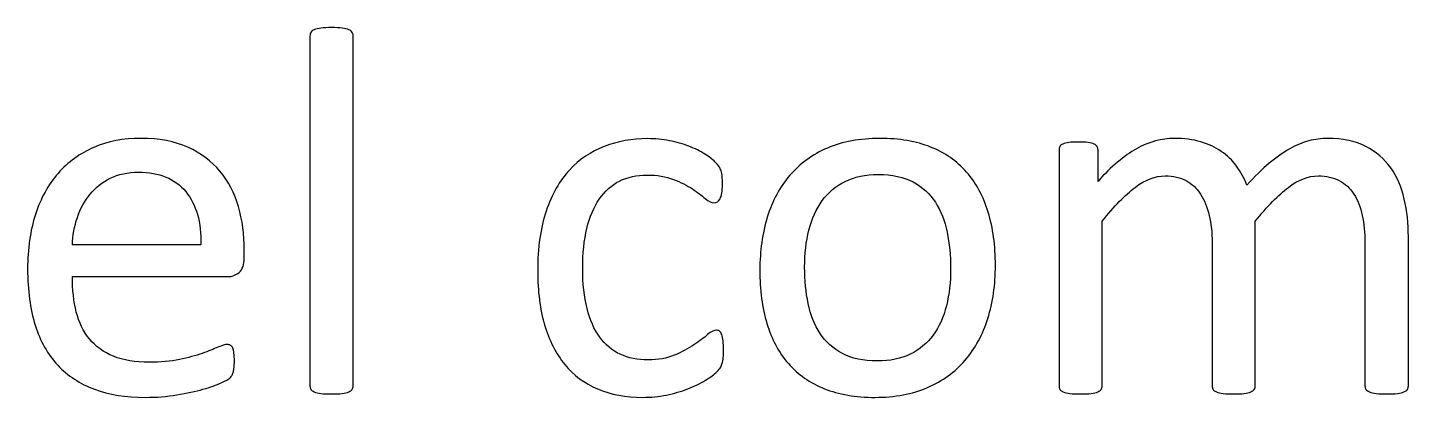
# Model space of a CAD drawing. Extents: x 699 to 13006, y 967 to 6587.
# Drawn here: x 5665.7 to 5974.8, y 2867.4 to 2950.2 of the extents above; entities that cross this region are included whole.
import ezdxf

# ---------------------------------------------------------------- set-up
doc = ezdxf.new("R2010")
doc.units = 0
doc.layers.add('Plantilla_LASERCUT_Illustrator_V2.0', color=7, linetype='CONTINUOUS')

msp = doc.modelspace()

# ---------------------------------------------------------------- linework, layer by layer
at = {"layer": 'Plantilla_LASERCUT_Illustrator_V2.0', "color": 7}
for points in [[(5728.915857, 2948.277151), (5728.915857, 2869.996153)], [(5738.583857, 2869.996153), (5738.583857, 2948.277151)], [(5896.610853, 2922.730752), (5896.610853, 2869.995753)], [(5905.341852, 2915.757752), (5905.341852, 2922.730752)], [(5906.278852, 2869.995753), (5906.278852, 2906.851752)], [(5940.556851, 2869.995753), (5940.556851, 2906.851752)], [(5974.833851, 2869.995753), (5974.833851, 2903.335752)], [(5704.481857, 2901.519152), (5675.712858, 2901.519152)], [(5714.208857, 2898.648153), (5714.208857, 2900.406152)], [(5930.888852, 2902.046752), (5930.888852, 2869.995753)], [(5965.106851, 2902.046752), (5965.106851, 2869.995753)], [(5675.712858, 2894.429153), (5710.440857, 2894.429153)]]:
    msp.add_lwpolyline(points, dxfattribs=at)
for points in [[(5880.761553, 2908.843652)], [(5871.406553, 2887.925653)], [(5821.406054, 2880.044753)]]:
    msp.add_lwpolyline(points, close=True, dxfattribs=at)
for points in [[(5729.882857, 2949.683151), (5729.510857, 2949.527151), (5729.256857, 2949.332151), (5729.120857, 2949.097151)], [(5731.376857, 2950.035151), (5730.750857, 2949.956151), (5730.252857, 2949.839151), (5729.882857, 2949.683151)], [(5733.720857, 2950.152151), (5732.782857, 2950.152151), (5732.000857, 2950.113151), (5731.376857, 2950.035151)], [(5736.122857, 2950.035151), (5735.497857, 2950.113151), (5734.696857, 2950.152151), (5733.720857, 2950.152151)], [(5737.587857, 2949.683151), (5737.235857, 2949.839151), (5736.747857, 2949.956151), (5736.122857, 2950.035151)], [(5738.349857, 2949.097151), (5738.192857, 2949.332151), (5737.938857, 2949.527151), (5737.587857, 2949.683151)], [(5729.120857, 2949.097151), (5728.983857, 2948.863151), (5728.915857, 2948.589151), (5728.915857, 2948.277151)], [(5738.583857, 2948.277151), (5738.583857, 2948.589151), (5738.504857, 2948.863151), (5738.349857, 2949.097151)], [(5691.005858, 2925.367152), (5687.138858, 2925.367152), (5683.641858, 2924.693152), (5680.517858, 2923.345152)], [(5701.581857, 2923.375152), (5698.670858, 2924.702152), (5695.145858, 2925.367152), (5691.005858, 2925.367152)], [(5804.502055, 2925.308752), (5801.025055, 2925.308752), (5797.793055, 2924.731752), (5794.804055, 2923.579752)], [(5809.394055, 2924.839752), (5807.812055, 2925.151752), (5806.181055, 2925.308752), (5804.502055, 2925.308752)], [(5813.760055, 2923.608752), (5812.431055, 2924.115752), (5810.976055, 2924.525752), (5809.394055, 2924.839752)], [(5856.532554, 2925.366652), (5852.040554, 2925.366652), (5848.114554, 2924.643652), (5844.755554, 2923.198652)], [(5867.870553, 2923.433652), (5864.648553, 2924.722652), (5860.868553, 2925.366652), (5856.532554, 2925.366652)], [(5901.005852, 2924.546752), (5900.106852, 2924.546752), (5899.383853, 2924.517752), (5898.837853, 2924.458752)], [(5903.144852, 2924.458752), (5902.577852, 2924.517752), (5901.864852, 2924.546752), (5901.005852, 2924.546752)], [(5922.450852, 2925.366752), (5919.598852, 2925.366752), (5916.776852, 2924.595752), (5913.983852, 2923.052752)], [(5928.339852, 2924.605752), (5926.600852, 2925.111752), (5924.637852, 2925.366752), (5922.450852, 2925.366752)], [(5932.938852, 2922.466752), (5931.610852, 2923.383752), (5930.077852, 2924.097752), (5928.339852, 2924.605752)], [(5952.538851, 2924.810752), (5951.151851, 2924.438752), (5949.726851, 2923.843752), (5948.261851, 2923.022752)], [(5956.728851, 2925.366752), (5955.321851, 2925.366752), (5953.924851, 2925.181752), (5952.538851, 2924.810752)], [(5965.282851, 2923.579752), (5962.977851, 2924.771752), (5960.126851, 2925.366752), (5956.728851, 2925.366752)], [(5680.517858, 2923.345152), (5677.391858, 2921.998152), (5674.725858, 2920.064152), (5672.519858, 2917.545152)], [(5708.759857, 2918.013152), (5706.884857, 2920.260152), (5704.491857, 2922.047152), (5701.581857, 2923.375152)], [(5794.804055, 2923.579752), (5791.816055, 2922.427752), (5789.218055, 2920.658752), (5787.011055, 2918.276752)], [(5817.304055, 2921.851752), (5816.269055, 2922.515752), (5815.087055, 2923.101752), (5813.760055, 2923.608752)], [(5819.560055, 2920.151752), (5819.092055, 2920.620752), (5818.339055, 2921.186752), (5817.304055, 2921.851752)], [(5844.755554, 2923.198652), (5841.395554, 2921.753652), (5838.593554, 2919.721652), (5836.347554, 2917.105652)], [(5875.927553, 2917.808652), (5873.778553, 2920.269652), (5871.093553, 2922.144652), (5867.870553, 2923.433652)], [(5896.786853, 2923.521752), (5896.669853, 2923.306752), (5896.610853, 2923.042752), (5896.610853, 2922.730752)], [(5897.489853, 2924.106752), (5897.138853, 2923.931752), (5896.903853, 2923.734752), (5896.786853, 2923.521752)], [(5898.837853, 2924.458752), (5898.290853, 2924.399752), (5897.841853, 2924.282752), (5897.489853, 2924.106752)], [(5904.462852, 2924.106752), (5904.149852, 2924.282752), (5903.709852, 2924.399752), (5903.144852, 2924.458752)], [(5905.136852, 2923.521752), (5904.999852, 2923.734752), (5904.774852, 2923.931752), (5904.462852, 2924.106752)], [(5905.341852, 2922.730752), (5905.341852, 2923.042752), (5905.272852, 2923.306752), (5905.136852, 2923.521752)], [(5913.983852, 2923.052752), (5911.190852, 2921.508752), (5908.309852, 2919.076752), (5905.341852, 2915.757752)], [(5936.337852, 2919.185752), (5935.399852, 2920.453752), (5934.266852, 2921.548752), (5932.938852, 2922.466752)], [(5948.261851, 2923.022752), (5946.796851, 2922.202752), (5945.272851, 2921.127752), (5943.690851, 2919.800752)], [(5970.878851, 2918.804752), (5969.452851, 2920.796752), (5967.586851, 2922.387752), (5965.282851, 2923.579752)], [(5820.527054, 2919.038752), (5820.351054, 2919.311752), (5820.029054, 2919.683752), (5819.560055, 2920.151752)], [(5820.967054, 2918.071752), (5820.849054, 2918.442752), (5820.703054, 2918.765752), (5820.527054, 2919.038752)], [(5938.681852, 2914.937752), (5938.055852, 2916.498752), (5937.274852, 2917.915752), (5936.337852, 2919.185752)], [(5943.690851, 2919.800752), (5942.108851, 2918.472752), (5940.438851, 2916.850752), (5938.681852, 2914.937752)], [(5973.925851, 2911.802752), (5973.319851, 2914.477752), (5972.303851, 2916.812752), (5970.878851, 2918.804752)], [(5672.519858, 2917.545152), (5670.311858, 2915.025152), (5668.622858, 2911.958152), (5667.450858, 2908.345152)], [(5679.662858, 2912.886152), (5680.880858, 2914.371152), (5682.394858, 2915.561152), (5684.202858, 2916.461152)], [(5684.202858, 2916.461152), (5686.009858, 2917.359152), (5688.112858, 2917.808152), (5690.510858, 2917.808152)], [(5690.510858, 2917.808152), (5695.186858, 2917.808152), (5698.714858, 2916.363152), (5701.091857, 2913.472152)], [(5712.890857, 2910.103152), (5712.011857, 2913.130152), (5710.634857, 2915.766152), (5708.759857, 2918.013152)], [(5787.011055, 2918.276752), (5784.804055, 2915.894752), (5783.066055, 2912.836752), (5781.797055, 2909.106752)], [(5793.691055, 2911.802752), (5796.171055, 2915.376752), (5799.736055, 2917.163752), (5804.385055, 2917.163752)], [(5804.385055, 2917.163752), (5806.650055, 2917.163752), (5808.613055, 2916.841752), (5810.273055, 2916.196752)], [(5810.273055, 2916.196752), (5811.933055, 2915.552752), (5813.349055, 2914.839752), (5814.521055, 2914.058752)], [(5821.201054, 2916.812752), (5821.161054, 2917.280752), (5821.084054, 2917.699752), (5820.967054, 2918.071752)], [(5821.260054, 2915.054752), (5821.260054, 2915.757752), (5821.239054, 2916.343752), (5821.201054, 2916.812752)], [(5836.347554, 2917.105652), (5834.100554, 2914.488652), (5832.421554, 2911.371652), (5831.308554, 2907.759652)], [(5843.618554, 2911.450652), (5844.958554, 2913.305652), (5846.663554, 2914.740652), (5848.732554, 2915.757652)], [(5848.732554, 2915.757652), (5850.801554, 2916.773652), (5853.275554, 2917.281652), (5856.153554, 2917.281652)], [(5856.153554, 2917.281652), (5859.266554, 2917.281652), (5861.867553, 2916.724652), (5863.956553, 2915.611652)], [(5863.956553, 2915.611652), (5866.046553, 2914.497652), (5867.701553, 2912.983652), (5868.923553, 2911.070652)], [(5880.761553, 2908.843652), (5879.686553, 2912.359652), (5878.075553, 2915.347652), (5875.927553, 2917.808652)], [(5913.661852, 2914.409752), (5915.926852, 2916.128752), (5918.173852, 2916.987752), (5920.399852, 2916.987752)], [(5920.399852, 2916.987752), (5922.196852, 2916.987752), (5923.749852, 2916.636752), (5925.058852, 2915.933752)], [(5925.058852, 2915.933752), (5926.366852, 2915.230752), (5927.450852, 2914.213752), (5928.310852, 2912.886752)], [(5947.968851, 2914.409752), (5950.213851, 2916.128752), (5952.450851, 2916.987752), (5954.677851, 2916.987752)], [(5954.677851, 2916.987752), (5956.473851, 2916.987752), (5958.036851, 2916.636752), (5959.364851, 2915.933752)], [(5959.364851, 2915.933752), (5960.692851, 2915.230752), (5961.786851, 2914.213752), (5962.645851, 2912.886752)], [(5676.832858, 2907.701152), (5677.500858, 2909.673152), (5678.443858, 2911.401152), (5679.662858, 2912.886152)], [(5701.091857, 2913.472152), (5703.468857, 2910.581152), (5704.599857, 2906.596152), (5704.481857, 2901.519152)], [(5814.521055, 2914.058752), (5815.693055, 2913.275752), (5816.660055, 2912.564752), (5817.422055, 2911.919752)], [(5820.732054, 2911.860752), (5821.084054, 2912.466752), (5821.260054, 2913.530752), (5821.260054, 2915.054752)], [(5906.278852, 2906.851752), (5908.934852, 2910.170752), (5911.395852, 2912.689752), (5913.661852, 2914.409752)], [(5928.310852, 2912.886752), (5929.168852, 2911.558752), (5929.813852, 2909.976752), (5930.243852, 2908.140752)], [(5940.556851, 2906.851752), (5943.251851, 2910.170752), (5945.721851, 2912.689752), (5947.968851, 2914.409752)], [(5962.645851, 2912.886752), (5963.504851, 2911.558752), (5964.129851, 2909.976752), (5964.520851, 2908.140752)], [(5714.208857, 2900.406152), (5714.208857, 2903.843152), (5713.769857, 2907.076152), (5712.890857, 2910.103152)], [(5781.797055, 2909.106752), (5780.527055, 2905.376752), (5779.892056, 2900.912752), (5779.892056, 2895.718753)], [(5789.970055, 2896.245753), (5789.970055, 2903.042752), (5791.210055, 2908.228752), (5793.691055, 2911.802752)], [(5817.422055, 2911.919752), (5818.183055, 2911.274752), (5818.857055, 2910.952752), (5819.443055, 2910.952752)], [(5819.443055, 2910.952752), (5819.950055, 2910.952752), (5820.381054, 2911.254752), (5820.732054, 2911.860752)], [(5840.633554, 2904.859652), (5841.282554, 2907.398652), (5842.278554, 2909.595652), (5843.618554, 2911.450652)], [(5868.923553, 2911.070652), (5870.145553, 2909.155652), (5871.022553, 2906.929652), (5871.554553, 2904.390652)], [(5974.833851, 2903.335752), (5974.833851, 2906.303752), (5974.530851, 2909.126752), (5973.925851, 2911.802752)], [(5667.450858, 2908.345152), (5666.278858, 2904.732152), (5665.692858, 2900.660152), (5665.692858, 2896.129153)], [(5675.712858, 2901.519152), (5675.791858, 2903.667152), (5676.163858, 2905.728152), (5676.832858, 2907.701152)], [(5831.308554, 2907.759652), (5830.195554, 2904.146652), (5829.638554, 2900.191652), (5829.638554, 2895.894653)], [(5882.372553, 2896.948653), (5882.372553, 2901.363652), (5881.835553, 2905.327652), (5880.761553, 2908.843652)], [(5930.243852, 2908.140752), (5930.672852, 2906.303752), (5930.888852, 2904.272752), (5930.888852, 2902.046752)], [(5964.520851, 2908.140752), (5964.911851, 2906.303752), (5965.106851, 2904.272752), (5965.106851, 2902.046752)], [(5839.657554, 2896.538653), (5839.657554, 2899.546653), (5839.983554, 2902.319652), (5840.633554, 2904.859652)], [(5871.554553, 2904.390652), (5872.086553, 2901.850652), (5872.353553, 2899.155653), (5872.353553, 2896.304653)], [(5713.060857, 2895.396153), (5713.825857, 2896.041153), (5714.208857, 2897.125153), (5714.208857, 2898.648153)], [(5880.673553, 2885.083653), (5881.805553, 2888.696653), (5882.372553, 2892.651653), (5882.372553, 2896.948653)], [(5665.692858, 2896.129153), (5665.692858, 2891.362153), (5666.258858, 2887.183153), (5667.392858, 2883.590153)], [(5676.595858, 2886.519153), (5676.006858, 2888.863153), (5675.712858, 2891.500153), (5675.712858, 2894.429153)], [(5710.440857, 2894.429153), (5711.422857, 2894.429153), (5712.294857, 2894.752153), (5713.060857, 2895.396153)], [(5779.892056, 2895.718753), (5779.892056, 2891.148753), (5780.409055, 2887.113753), (5781.445055, 2883.618753)], [(5790.937055, 2887.310753), (5790.293055, 2889.867753), (5789.970055, 2892.847753), (5789.970055, 2896.245753)], [(5829.638554, 2895.894653), (5829.638554, 2891.441653), (5830.165554, 2887.456653), (5831.220554, 2883.941653)], [(5840.456554, 2888.394653), (5839.923554, 2890.933653), (5839.657554, 2893.647653), (5839.657554, 2896.538653)], [(5872.353553, 2896.304653), (5872.353553, 2893.257653), (5872.037553, 2890.464653), (5871.406553, 2887.925653)], [(5843.116554, 2881.743653), (5841.875554, 2883.638653), (5840.988554, 2885.854653), (5840.456554, 2888.394653)], [(5871.406553, 2887.925653), (5870.775553, 2885.385653), (5869.790553, 2883.198653), (5868.450553, 2881.363653)], [(5679.539858, 2880.484153), (5678.165858, 2882.163153), (5677.183858, 2884.176153), (5676.595858, 2886.519153)], [(5793.779055, 2880.894753), (5792.529055, 2882.612753), (5791.582055, 2884.751753), (5790.937055, 2887.310753)], [(5875.605553, 2875.738653), (5877.850553, 2878.354653), (5879.540553, 2881.470653), (5880.673553, 2885.083653)], [(5667.392858, 2883.590153), (5668.524858, 2879.995153), (5670.204858, 2877.007153), (5672.431858, 2874.625153)], [(5781.445055, 2883.618753), (5782.480055, 2880.122753), (5783.984055, 2877.173753), (5785.957055, 2874.771753)], [(5817.949055, 2881.450753), (5817.109055, 2880.767753), (5816.074055, 2880.005753), (5814.844055, 2879.165753)], [(5819.912055, 2882.476753), (5819.443055, 2882.476753), (5818.788055, 2882.133753), (5817.949055, 2881.450753)], [(5820.615054, 2882.241753), (5820.419054, 2882.397753), (5820.185054, 2882.476753), (5819.912055, 2882.476753)], [(5821.113054, 2881.450753), (5820.976054, 2881.821753), (5820.810054, 2882.085753), (5820.615054, 2882.241753)], [(5821.406054, 2880.044753), (5821.347054, 2880.609753), (5821.249054, 2881.078753), (5821.113054, 2881.450753)], [(5831.220554, 2883.941653), (5832.275554, 2880.425653), (5833.876554, 2877.437653), (5836.025554, 2874.976653)], [(5848.112554, 2877.232653), (5846.022554, 2878.345653), (5844.358554, 2879.848653), (5843.116554, 2881.743653)], [(5868.450553, 2881.363653), (5867.110553, 2879.526653), (5865.396553, 2878.101653), (5863.306553, 2877.085653)], [(5684.896858, 2876.617153), (5682.698858, 2877.515153), (5680.912858, 2878.804153), (5679.539858, 2880.484153)], [(5708.301857, 2878.638153), (5707.378857, 2878.228153), (5706.201857, 2877.768153), (5704.768857, 2877.261153)], [(5710.392857, 2879.254153), (5709.920857, 2879.254153), (5709.224857, 2879.049153), (5708.301857, 2878.638153)], [(5711.127857, 2879.049153), (5710.911857, 2879.185153), (5710.667857, 2879.254153), (5710.392857, 2879.254153)], [(5711.628857, 2878.433153), (5711.510857, 2878.706153), (5711.343857, 2878.911153), (5711.127857, 2879.049153)], [(5711.893857, 2877.291153), (5711.834857, 2877.779153), (5711.745857, 2878.160153), (5711.628857, 2878.433153)], [(5798.379055, 2877.056753), (5796.562055, 2877.896753), (5795.029055, 2879.174753), (5793.779055, 2880.894753)], [(5814.844055, 2879.165753), (5813.613055, 2878.324753), (5812.157055, 2877.554753), (5810.478055, 2876.851753)], [(5821.494054, 2878.023753), (5821.494054, 2878.804753), (5821.465054, 2879.478753), (5821.406054, 2880.044753)], [(5692.963858, 2875.269153), (5689.784858, 2875.269153), (5687.095858, 2875.718153), (5684.896858, 2876.617153)], [(5699.675858, 2875.885153), (5697.712858, 2875.474153), (5695.476858, 2875.269153), (5692.963858, 2875.269153)], [(5704.768857, 2877.261153), (5703.335857, 2876.754153), (5701.638857, 2876.295153), (5699.675858, 2875.885153)], [(5711.981857, 2875.504153), (5711.981857, 2876.207153), (5711.951857, 2876.802153), (5711.893857, 2877.291153)], [(5711.923857, 2874.185153), (5711.961857, 2874.556153), (5711.981857, 2874.996153), (5711.981857, 2875.504153)], [(5804.619055, 2875.796753), (5802.275055, 2875.796753), (5800.195055, 2876.215753), (5798.379055, 2877.056753)], [(5810.478055, 2876.851753), (5808.798055, 2876.148753), (5806.845055, 2875.796753), (5804.619055, 2875.796753)], [(5820.879054, 2874.185753), (5821.015054, 2874.439753), (5821.132054, 2874.732753), (5821.230054, 2875.064753)], [(5821.230054, 2875.064753), (5821.327054, 2875.395753), (5821.396054, 2875.805753), (5821.435054, 2876.294753)], [(5821.435054, 2876.294753), (5821.474054, 2876.782753), (5821.494054, 2877.357753), (5821.494054, 2878.023753)], [(5855.916554, 2875.562653), (5852.802554, 2875.562653), (5850.200554, 2876.118653), (5848.112554, 2877.232653)], [(5863.306553, 2877.085653), (5861.217553, 2876.069653), (5858.755554, 2875.562653), (5855.916554, 2875.562653)], [(5867.167553, 2869.614653), (5870.546553, 2871.079653), (5873.358553, 2873.120653), (5875.605553, 2875.738653)], [(5672.431858, 2874.625153), (5674.657858, 2872.242153), (5677.401858, 2870.444153), (5680.663858, 2869.234153)], [(5710.956857, 2871.724153), (5711.170857, 2871.938153), (5711.346857, 2872.164153), (5711.483857, 2872.398153)], [(5711.483857, 2872.398153), (5711.620857, 2872.633153), (5711.718857, 2872.896153), (5711.776857, 2873.189153)], [(5711.776857, 2873.189153), (5711.835857, 2873.482153), (5711.883857, 2873.813153), (5711.923857, 2874.185153)], [(5785.957055, 2874.771753), (5787.929055, 2872.368753), (5790.381055, 2870.542753), (5793.310055, 2869.292753)], [(5817.451055, 2871.255753), (5818.623055, 2871.978753), (5819.452055, 2872.582753), (5819.941055, 2873.071753)], [(5819.941055, 2873.071753), (5820.429054, 2873.560753), (5820.741054, 2873.930753), (5820.879054, 2874.185753)], [(5836.025554, 2874.976653), (5838.173554, 2872.515653), (5840.859554, 2870.640653), (5844.081554, 2869.351653)], [(5680.663858, 2869.234153), (5683.924858, 2868.024153), (5687.724858, 2867.418153), (5692.060858, 2867.418153)], [(5699.120858, 2867.974153), (5701.327857, 2868.346153), (5703.270857, 2868.765153), (5704.950857, 2869.234153)], [(5704.950857, 2869.234153), (5706.629857, 2869.703153), (5707.997857, 2870.180153), (5709.052857, 2870.670153)], [(5709.052857, 2870.670153), (5710.106857, 2871.158153), (5710.741857, 2871.510153), (5710.956857, 2871.724153)], [(5728.915857, 2869.996153), (5728.915857, 2869.682153), (5728.983857, 2869.419153), (5729.120857, 2869.205153)], [(5729.120857, 2869.205153), (5729.256857, 2868.990153), (5729.510857, 2868.803153), (5729.882857, 2868.648153)], [(5737.587857, 2868.648153), (5737.938857, 2868.803153), (5738.192857, 2868.990153), (5738.349857, 2869.205153)], [(5738.349857, 2869.205153), (5738.504857, 2869.419153), (5738.583857, 2869.682153), (5738.583857, 2869.996153)], [(5793.310055, 2869.292753), (5796.240055, 2868.042753), (5799.599055, 2867.417753), (5803.388055, 2867.417753)], [(5808.720055, 2867.944753), (5810.439055, 2868.296753), (5812.031055, 2868.755753), (5813.496055, 2869.321753)], [(5813.496055, 2869.321753), (5814.961055, 2869.887753), (5816.279055, 2870.531753), (5817.451055, 2871.255753)], [(5844.081554, 2869.351653), (5847.304554, 2868.062653), (5851.083554, 2867.417653), (5855.419554, 2867.417653)], [(5855.419554, 2867.417653), (5859.872554, 2867.417653), (5863.788553, 2868.150653), (5867.167553, 2869.614653)], [(5896.610853, 2869.995753), (5896.610853, 2869.682753), (5896.678853, 2869.418753), (5896.815853, 2869.204753)], [(5896.815853, 2869.204753), (5896.952853, 2868.989753), (5897.206853, 2868.803753), (5897.577853, 2868.647753)], [(5905.282852, 2868.647753), (5905.634852, 2868.803753), (5905.887852, 2868.989753), (5906.044852, 2869.204753)], [(5906.044852, 2869.204753), (5906.200852, 2869.418753), (5906.278852, 2869.682753), (5906.278852, 2869.995753)], [(5930.888852, 2869.995753), (5930.888852, 2869.682753), (5930.956852, 2869.418753), (5931.093852, 2869.204753)], [(5931.093852, 2869.204753), (5931.229852, 2868.989753), (5931.483852, 2868.803753), (5931.854852, 2868.647753)], [(5939.530852, 2868.647753), (5939.901852, 2868.803753), (5940.165851, 2868.989753), (5940.321851, 2869.204753)], [(5940.321851, 2869.204753), (5940.477851, 2869.418753), (5940.556851, 2869.682753), (5940.556851, 2869.995753)], [(5965.106851, 2869.995753), (5965.106851, 2869.682753), (5965.184851, 2869.418753), (5965.341851, 2869.204753)], [(5965.341851, 2869.204753), (5965.497851, 2868.989753), (5965.760851, 2868.803753), (5966.132851, 2868.647753)], [(5973.837851, 2868.647753), (5974.188851, 2868.803753), (5974.442851, 2868.989753), (5974.599851, 2869.204753)], [(5974.599851, 2869.204753), (5974.754851, 2869.418753), (5974.833851, 2869.682753), (5974.833851, 2869.995753)], [(5692.060858, 2867.418153), (5694.559858, 2867.418153), (5696.913858, 2867.603153), (5699.120858, 2867.974153)], [(5729.882857, 2868.648153), (5730.252857, 2868.493153), (5730.750857, 2868.376153), (5731.376857, 2868.297153)], [(5731.376857, 2868.297153), (5732.000857, 2868.218153), (5732.782857, 2868.179153), (5733.720857, 2868.179153)], [(5733.720857, 2868.179153), (5734.696857, 2868.179153), (5735.497857, 2868.218153), (5736.122857, 2868.297153)], [(5736.122857, 2868.297153), (5736.747857, 2868.376153), (5737.235857, 2868.493153), (5737.587857, 2868.648153)], [(5803.388055, 2867.417753), (5805.224055, 2867.417753), (5807.001055, 2867.593753), (5808.720055, 2867.944753)], [(5897.577853, 2868.647753), (5897.948853, 2868.492753), (5898.446853, 2868.375753), (5899.071853, 2868.296753)], [(5899.071853, 2868.296753), (5899.696853, 2868.218753), (5900.478852, 2868.179753), (5901.415852, 2868.179753)], [(5901.415852, 2868.179753), (5902.391852, 2868.179753), (5903.192852, 2868.218753), (5903.817852, 2868.296753)], [(5903.817852, 2868.296753), (5904.442852, 2868.375753), (5904.931852, 2868.492753), (5905.282852, 2868.647753)], [(5931.854852, 2868.647753), (5932.225852, 2868.492753), (5932.733852, 2868.375753), (5933.378852, 2868.296753)], [(5933.378852, 2868.296753), (5934.022852, 2868.218753), (5934.793852, 2868.179753), (5935.692852, 2868.179753)], [(5935.692852, 2868.179753), (5936.630852, 2868.179753), (5937.411852, 2868.218753), (5938.036852, 2868.296753)], [(5938.036852, 2868.296753), (5938.661852, 2868.375753), (5939.159852, 2868.492753), (5939.530852, 2868.647753)], [(5966.132851, 2868.647753), (5966.502851, 2868.492753), (5967.000851, 2868.375753), (5967.626851, 2868.296753)], [(5967.626851, 2868.296753), (5968.250851, 2868.218753), (5969.051851, 2868.179753), (5970.028851, 2868.179753)], [(5970.028851, 2868.179753), (5970.966851, 2868.179753), (5971.747851, 2868.218753), (5972.372851, 2868.296753)], [(5972.372851, 2868.296753), (5972.997851, 2868.375753), (5973.485851, 2868.492753), (5973.837851, 2868.647753)]]:
    msp.add_open_spline(points, degree=3, dxfattribs=at)

doc.saveas('drawing.dxf')
